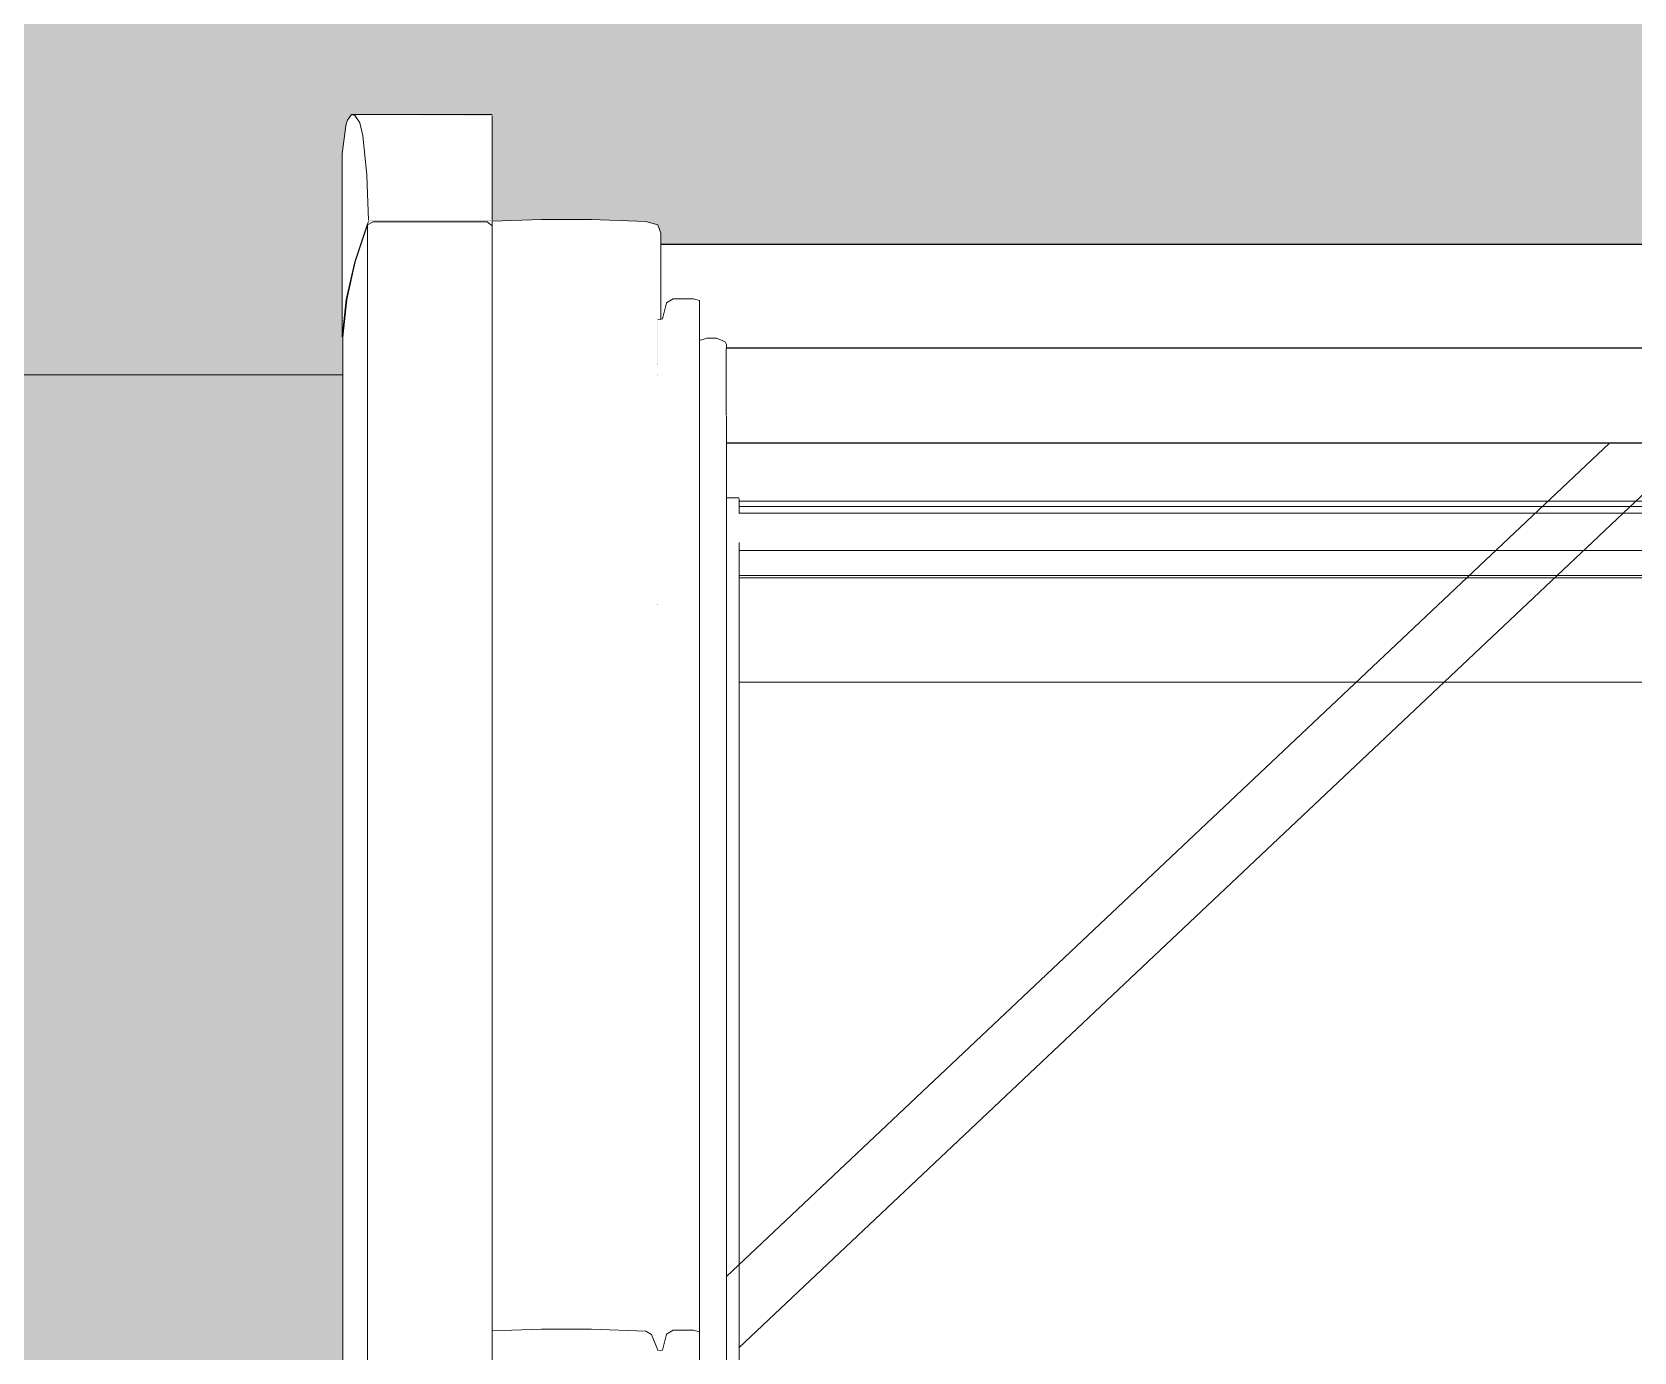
# Model space of a CAD drawing. Header units: metres. Extents: x -4 to 206, y -18 to 45.
# Drawn here: x 49.414 to 49.932, y -2.443 to -2.016 of the extents above; entities that cross this region are included whole.
import ezdxf

# ---------------------------------------------------------------- set-up
doc = ezdxf.new("R2010")
doc.units = ezdxf.units.M
doc.header["$MEASUREMENT"] = 0
doc.linetypes.add('Untersicht', pattern=[0.001, 0.0005, -0.0005])
doc.linetypes.add('Wipeout_Contour', pattern=[1, 0, -1])
for name, color, linetype in [('3._DD PP STG2_4_325 Dachfenster', 7, 'Continuous'), ('3._DD PP STG2_4_330 Dachaufbau', 7, 'Continuous'), ('3._DD PP STG2_4_851 Marker Schnitt', 7, 'Continuous')]:
    doc.layers.add(name, color=color, linetype=linetype)

msp = doc.modelspace()

# ---------------------------------------------------------------- linework, layer by layer
at = {"layer": '3._DD PP STG2_4_325 Dachfenster', "color": 7, "linetype": 'Continuous', "lineweight": 13, "ltscale": 1000, "true_color": 0xf4f4f4, "flags": 128}
for points in [[(50.2373, -2.24616), (49.6427, -2.24616)], [(49.6427, -2.2905), (50.2373, -2.2905)]]:
    msp.add_lwpolyline(points, dxfattribs=at)

# ---------------------------------------------------------------- wipeouts: each hides what was drawn before it
at = {"color": 254, "linetype": 'Wipeout_Contour', "lineweight": 0, "ltscale": 201.659994}
msp.add_wipeout([(51.19688, -2.12353), (49.53688, -2.12353), (49.53688, -2.14828), (51.19688, -2.14828)], dxfattribs=at).dxf.layer = '3._DD PP STG2_4_330 Dachaufbau'

# ---------------------------------------------------------------- next in the draw order: hatches: boundary and pattern name
at = {"layer": '3._DD PP STG2_4_330 Dachaufbau', "linetype": 'Continuous', "lineweight": 0, "true_color": 0x000000}
h = msp.add_hatch(color=18, dxfattribs=at)
h.paths.add_polyline_path([(52.21751, -4.33875), (52.2306, -1.28352), (45.62089, -1.28352), (45.62089, -1.29871), (48.77503, -1.29871), (48.77503, -4.33875)])
h.paths.add_polyline_path([(49.53688, -3.72888), (49.53688, -2.12353), (51.19688, -2.12353), (51.19688, -3.72888)], flags=0)

# ---------------------------------------------------------------- next in the draw order: linework, layer by layer
at = {"layer": '3._DD PP STG2_4_330 Dachaufbau', "color": 7, "linetype": 'Continuous', "lineweight": 18, "ltscale": 1000, "flags": 128}
msp.add_lwpolyline([(51.19688, -2.12353), (49.53688, -2.12353)], dxfattribs=at)
at = {"layer": '3._DD PP STG2_4_851 Marker Schnitt', "color": 7, "linetype": 'Untersicht', "lineweight": 13, "ltscale": 1000}
msp.add_line((39.18451, -2.12704), (53.15, -2.12704), dxfattribs=at)

# ---------------------------------------------------------------- next in the draw order: wipeouts: each hides what was drawn before it
at = {"color": 254, "linetype": 'Wipeout_Contour', "lineweight": 0, "ltscale": 247.690639}
msp.add_wipeout([(49.5143, -2.05543), (49.5143, -2.11484), (49.5156, -2.10259), (49.5156, -2.04576), (49.51507, -2.04893)], dxfattribs=at).dxf.layer = '3._DD PP STG2_4_325 Dachfenster'
at = {"color": 254, "linetype": 'Wipeout_Contour', "lineweight": 0, "ltscale": 150.182337}
msp.add_wipeout([(49.6385, -2.11846), (50.2415, -2.11846), (49.6385, -2.11825)], dxfattribs=at).dxf.layer = '3._DD PP STG2_4_325 Dachfenster'
at = {"color": 254, "linetype": 'Wipeout_Contour', "lineweight": 0, "ltscale": 199.952349}
msp.add_wipeout([(49.6385, -2.13338), (50.2415, -2.13338), (50.2415, -2.12907), (49.6385, -2.12907)], dxfattribs=at).dxf.layer = '3._DD PP STG2_4_325 Dachfenster'
at = {"color": 254, "linetype": 'Wipeout_Contour', "lineweight": 0, "ltscale": 199.954138}
msp.add_wipeout([(49.6386, -2.14116), (49.6386, -2.14222), (50.2414, -2.14222), (50.2414, -2.14116)], dxfattribs=at).dxf.layer = '3._DD PP STG2_4_325 Dachfenster'
at = {"color": 254, "linetype": 'Wipeout_Contour', "lineweight": 0, "ltscale": 198.55144}
msp.add_wipeout([(49.5628, -2.43632), (49.5628, -2.62022), (49.5787, -2.62022), (49.5787, -2.43581)], dxfattribs=at).dxf.layer = '3._DD PP STG2_4_325 Dachfenster'
at = {"color": 254, "linetype": 'Wipeout_Contour', "lineweight": 0, "ltscale": 198.738765}
msp.add_wipeout([(49.6171, -2.62022), (49.6179, -2.62022), (49.6179, -2.44253), (49.6171, -2.44281)], dxfattribs=at).dxf.layer = '3._DD PP STG2_4_325 Dachfenster'
at = {"color": 254, "linetype": 'Wipeout_Contour', "lineweight": 0, "ltscale": 201.669738}
msp.add_wipeout([(51.19688, -2.18363), (49.53688, -2.18363), (49.53688, -2.20131), (51.19688, -2.20131)], dxfattribs=at).dxf.layer = '3._DD PP STG2_4_330 Dachaufbau'

# ---------------------------------------------------------------- next in the draw order: linework, layer by layer
at = {"layer": '3._DD PP STG2_4_330 Dachaufbau', "color": 7, "linetype": 'Continuous', "lineweight": 18, "ltscale": 1000, "flags": 128}
msp.add_lwpolyline([(49.53688, -2.20131), (51.19688, -2.20131)], dxfattribs=at)

# ---------------------------------------------------------------- next in the draw order: wipeouts: each hides what was drawn before it
at = {"color": 254, "linetype": 'Wipeout_Contour', "lineweight": 0, "ltscale": 297.549041}
msp.add_wipeout([(49.5156, -2.10259), (49.5183, -2.09042), (49.5183, -2.04309), (49.5173, -2.04279), (49.51599, -2.04464), (49.5156, -2.04576)], dxfattribs=at).dxf.layer = '3._DD PP STG2_4_325 Dachfenster'
at = {"color": 254, "linetype": 'Wipeout_Contour', "lineweight": 0, "ltscale": 199.951083}
msp.add_wipeout([(49.6385, -2.11846), (49.6385, -2.12907), (50.2415, -2.12907), (50.2415, -2.11846)], dxfattribs=at).dxf.layer = '3._DD PP STG2_4_325 Dachfenster'
at = {"color": 254, "linetype": 'Wipeout_Contour', "lineweight": 0, "ltscale": 199.953147}
msp.add_wipeout([(49.6385, -2.1384), (50.2415, -2.1384), (50.2415, -2.13338), (49.6385, -2.13338)], dxfattribs=at).dxf.layer = '3._DD PP STG2_4_325 Dachfenster'
at = {"color": 254, "linetype": 'Wipeout_Contour', "lineweight": 0, "ltscale": 199.954283}
msp.add_wipeout([(49.6386, -2.14222), (49.6386, -2.14286), (50.2414, -2.14286), (50.2414, -2.14222)], dxfattribs=at).dxf.layer = '3._DD PP STG2_4_325 Dachfenster'
at = {"color": 254, "linetype": 'Wipeout_Contour', "lineweight": 0, "ltscale": 198.735558}
msp.add_wipeout([(49.6163, -2.62022), (49.6171, -2.62022), (49.6171, -2.44281), (49.6163, -2.4426)], dxfattribs=at).dxf.layer = '3._DD PP STG2_4_325 Dachfenster'
at = {"color": 254, "linetype": 'Wipeout_Contour', "lineweight": 0, "ltscale": 201.66516}
msp.add_wipeout([(51.19688, -2.14828), (49.53688, -2.14828), (49.53688, -2.18363), (51.19688, -2.18363)], dxfattribs=at).dxf.layer = '3._DD PP STG2_4_330 Dachaufbau'

# ---------------------------------------------------------------- next in the draw order: linework, layer by layer
at = {"layer": '3._DD PP STG2_4_330 Dachaufbau', "color": 7, "linetype": 'Continuous', "lineweight": 18, "ltscale": 1000, "flags": 128}
msp.add_lwpolyline([(49.53688, -2.12353), (49.53688, -3.72888)], dxfattribs=at)

# ---------------------------------------------------------------- next in the draw order: wipeouts: each hides what was drawn before it
at = {"color": 254, "linetype": 'Wipeout_Contour', "lineweight": 0, "ltscale": 199.954398}
msp.add_wipeout([(49.6386, -2.14286), (49.6386, -2.14356), (50.2414, -2.14356), (50.2414, -2.14286)], dxfattribs=at).dxf.layer = '3._DD PP STG2_4_325 Dachfenster'
at = {"color": 254, "linetype": 'Wipeout_Contour', "lineweight": 0, "ltscale": 150.186674}
msp.add_wipeout([(49.6386, -2.14908), (50.2414, -2.14908), (49.6386, -2.14901)], dxfattribs=at).dxf.layer = '3._DD PP STG2_4_325 Dachfenster'
at = {"color": 254, "linetype": 'Wipeout_Contour', "lineweight": 0, "ltscale": 198.73083}
msp.add_wipeout([(49.6143, -2.62022), (49.6163, -2.62022), (49.6163, -2.4426), (49.6143, -2.43744)], dxfattribs=at).dxf.layer = '3._DD PP STG2_4_325 Dachfenster'

# ---------------------------------------------------------------- next in the draw order: wipeouts: each hides what was drawn before it
at = {"color": 254, "linetype": 'Wipeout_Contour', "lineweight": 0, "ltscale": 199.954931}
msp.add_wipeout([(49.6386, -2.14901), (50.2414, -2.14901), (50.2414, -2.14356), (49.6386, -2.14356)], dxfattribs=at).dxf.layer = '3._DD PP STG2_4_325 Dachfenster'
at = {"color": 254, "linetype": 'Wipeout_Contour', "lineweight": 0, "ltscale": 198.722002}
msp.add_wipeout([(49.6125, -2.62022), (49.6143, -2.62022), (49.6143, -2.43744), (49.6125, -2.43638)], dxfattribs=at).dxf.layer = '3._DD PP STG2_4_325 Dachfenster'
at = {"color": 254, "linetype": 'Wipeout_Contour', "lineweight": 0, "ltscale": 198.74378}
msp.add_wipeout([(49.6179, -2.62022), (49.6192, -2.62022), (49.6192, -2.43737), (49.6179, -2.44253)], dxfattribs=at).dxf.layer = '3._DD PP STG2_4_325 Dachfenster'

# ---------------------------------------------------------------- next in the draw order: wipeouts: each hides what was drawn before it
at = {"color": 254, "linetype": 'Wipeout_Contour', "lineweight": 0, "ltscale": 299.927291}
msp.add_wipeout([(49.6385, -2.13925), (49.6385, -2.1401), (49.6386, -2.14116), (50.2414, -2.14116), (50.2414, -2.14037), (50.2415, -2.13925)], dxfattribs=at).dxf.layer = '3._DD PP STG2_4_325 Dachfenster'
at = {"color": 254, "linetype": 'Wipeout_Contour', "lineweight": 0, "ltscale": 198.68308}
msp.add_wipeout([(49.5949, -2.62022), (49.6125, -2.62022), (49.6125, -2.43638), (49.5949, -2.43581)], dxfattribs=at).dxf.layer = '3._DD PP STG2_4_325 Dachfenster'
at = {"color": 254, "linetype": 'Wipeout_Contour', "lineweight": 0, "ltscale": 198.749389}
msp.add_wipeout([(49.6192, -2.62022), (49.6213, -2.62022), (49.6213, -2.43609), (49.6192, -2.43737)], dxfattribs=at).dxf.layer = '3._DD PP STG2_4_325 Dachfenster'

# ---------------------------------------------------------------- next in the draw order: wipeouts: each hides what was drawn before it
at = {"color": 254, "linetype": 'Wipeout_Contour', "lineweight": 0, "ltscale": 198.690139}
msp.add_wipeout([(49.6171, -2.10913), (49.6171, -2.44281), (49.6179, -2.44253), (49.6179, -2.10884)], dxfattribs=at).dxf.layer = '3._DD PP STG2_4_325 Dachfenster'
at = {"color": 254, "linetype": 'Wipeout_Contour', "lineweight": 0, "ltscale": 199.953646}
msp.add_wipeout([(49.6385, -2.13925), (50.2415, -2.13925), (50.2415, -2.1384), (49.6385, -2.1384)], dxfattribs=at).dxf.layer = '3._DD PP STG2_4_325 Dachfenster'
at = {"color": 254, "linetype": 'Wipeout_Contour', "lineweight": 0, "ltscale": 198.615415}
msp.add_wipeout([(49.5787, -2.43581), (49.5787, -2.62022), (49.5949, -2.62022), (49.5949, -2.43581)], dxfattribs=at).dxf.layer = '3._DD PP STG2_4_325 Dachfenster'
at = {"color": 254, "linetype": 'Wipeout_Contour', "lineweight": 0, "ltscale": 198.766429}
msp.add_wipeout([(49.6279, -2.43609), (49.6213, -2.43609), (49.6213, -2.62022), (49.6279, -2.62022)], dxfattribs=at).dxf.layer = '3._DD PP STG2_4_325 Dachfenster'

# ---------------------------------------------------------------- next in the draw order: wipeouts: each hides what was drawn before it
at = {"color": 254, "linetype": 'Wipeout_Contour', "lineweight": 0, "ltscale": 198.502133}
msp.add_wipeout([(49.5628, -2.43632), (49.5787, -2.43581), (49.5787, -2.10209), (49.5628, -2.10261)], dxfattribs=at).dxf.layer = '3._DD PP STG2_4_325 Dachfenster'
at = {"color": 254, "linetype": 'Wipeout_Contour', "lineweight": 0, "ltscale": 198.562221}
msp.add_wipeout([(49.6163, -2.4426), (49.6171, -2.44281), (49.6171, -2.10913), (49.6164, -2.10894)], dxfattribs=at).dxf.layer = '3._DD PP STG2_4_325 Dachfenster'
at = {"color": 254, "linetype": 'Wipeout_Contour', "lineweight": 0, "ltscale": 198.783536}
msp.add_wipeout([(49.6279, -2.62022), (49.6298, -2.62022), (49.6298, -2.43659), (49.6279, -2.43609)], dxfattribs=at).dxf.layer = '3._DD PP STG2_4_325 Dachfenster'

# ---------------------------------------------------------------- next in the draw order: wipeouts: each hides what was drawn before it
at = {"color": 254, "linetype": 'Wipeout_Contour', "lineweight": 0, "ltscale": 198.734058}
msp.add_wipeout([(49.6279, -2.10241), (49.6279, -2.43609), (49.6298, -2.43659), (49.6298, -2.10291)], dxfattribs=at).dxf.layer = '3._DD PP STG2_4_325 Dachfenster'
at = {"color": 254, "linetype": 'Wipeout_Contour', "lineweight": 0, "ltscale": 198.680592}
msp.add_wipeout([(49.6163, -2.10888), (49.6143, -2.10372), (49.6143, -2.43744), (49.6163, -2.4426)], dxfattribs=at).dxf.layer = '3._DD PP STG2_4_325 Dachfenster'

# ---------------------------------------------------------------- next in the draw order: wipeouts: each hides what was drawn before it
at = {"color": 254, "linetype": 'Wipeout_Contour', "lineweight": 0, "ltscale": 198.672657}
msp.add_wipeout([(49.6125, -2.10266), (49.6125, -2.43638), (49.6143, -2.43744), (49.6143, -2.10372)], dxfattribs=at).dxf.layer = '3._DD PP STG2_4_325 Dachfenster'
at = {"color": 254, "linetype": 'Wipeout_Contour', "lineweight": 0, "ltscale": 198.693581}
msp.add_wipeout([(49.6179, -2.10884), (49.6179, -2.44253), (49.6192, -2.43737), (49.6192, -2.10368)], dxfattribs=at).dxf.layer = '3._DD PP STG2_4_325 Dachfenster'

# ---------------------------------------------------------------- next in the draw order: linework, layer by layer
at = {"layer": '3._DD PP STG2_4_325 Dachfenster', "color": 7, "linetype": 'Continuous', "lineweight": 13, "ltscale": 1000, "flags": 128}
for points in [[(49.6171, -2.44281), (49.6163, -2.4426)], [(49.6179, -2.44253), (49.6171, -2.44281)]]:
    msp.add_lwpolyline(points, dxfattribs=at)

# ---------------------------------------------------------------- next in the draw order: wipeouts: each hides what was drawn before it
at = {"color": 254, "linetype": 'Wipeout_Contour', "lineweight": 0, "ltscale": 198.633794}
msp.add_wipeout([(49.5949, -2.10209), (49.5949, -2.43581), (49.6125, -2.43638), (49.6125, -2.10266)], dxfattribs=at).dxf.layer = '3._DD PP STG2_4_325 Dachfenster'
at = {"color": 254, "linetype": 'Wipeout_Contour', "lineweight": 0, "ltscale": 198.700002}
msp.add_wipeout([(49.6192, -2.10368), (49.6192, -2.43737), (49.6213, -2.43609), (49.6213, -2.10241)], dxfattribs=at).dxf.layer = '3._DD PP STG2_4_325 Dachfenster'

# ---------------------------------------------------------------- next in the draw order: linework, layer by layer
at = {"layer": '3._DD PP STG2_4_325 Dachfenster', "color": 7, "linetype": 'Continuous', "lineweight": 13, "ltscale": 1000, "flags": 128}
for points in [[(49.6143, -2.43744), (49.6125, -2.43638)], [(49.6163, -2.4426), (49.6143, -2.43744)]]:
    msp.add_lwpolyline(points, dxfattribs=at)

# ---------------------------------------------------------------- next in the draw order: wipeouts: each hides what was drawn before it
at = {"color": 254, "linetype": 'Wipeout_Contour', "lineweight": 0, "ltscale": 198.311995}
msp.add_wipeout([(49.6143, -2.10372), (49.6163, -2.10881), (49.6173, -2.08116), (49.6163, -2.0784)], dxfattribs=at).dxf.layer = '3._DD PP STG2_4_325 Dachfenster'
at = {"color": 254, "linetype": 'Wipeout_Contour', "lineweight": 0, "ltscale": 198.566248}
msp.add_wipeout([(49.5787, -2.43581), (49.5949, -2.43581), (49.5949, -2.10209), (49.5787, -2.10209)], dxfattribs=at).dxf.layer = '3._DD PP STG2_4_325 Dachfenster'
at = {"color": 254, "linetype": 'Wipeout_Contour', "lineweight": 0, "ltscale": 198.717398}
msp.add_wipeout([(49.6279, -2.10241), (49.6213, -2.10241), (49.6213, -2.43609), (49.6279, -2.43609)], dxfattribs=at).dxf.layer = '3._DD PP STG2_4_325 Dachfenster'

# ---------------------------------------------------------------- next in the draw order: linework, layer by layer
at = {"layer": '3._DD PP STG2_4_325 Dachfenster', "color": 7, "linetype": 'Continuous', "lineweight": 13, "ltscale": 1000, "flags": 128}
for points in [[(49.6192, -2.43737), (49.6179, -2.44253)], [(49.6213, -2.43609), (49.6192, -2.43737)]]:
    msp.add_lwpolyline(points, dxfattribs=at)

# ---------------------------------------------------------------- next in the draw order: wipeouts: each hides what was drawn before it
at = {"color": 254, "linetype": 'Wipeout_Contour', "lineweight": 0, "ltscale": 198.468816}
msp.add_wipeout([(49.5628, -2.07729), (49.5628, -2.10261), (49.5787, -2.10209), (49.5787, -2.07678)], dxfattribs=at).dxf.layer = '3._DD PP STG2_4_325 Dachfenster'
at = {"color": 254, "linetype": 'Wipeout_Contour', "lineweight": 0, "ltscale": 198.600497}
msp.add_wipeout([(49.6125, -2.07734), (49.5949, -2.07678), (49.5949, -2.10209), (49.6125, -2.10266)], dxfattribs=at).dxf.layer = '3._DD PP STG2_4_325 Dachfenster'

# ---------------------------------------------------------------- next in the draw order: wipeouts: each hides what was drawn before it
at = {"color": 254, "linetype": 'Wipeout_Contour', "lineweight": 0, "ltscale": 596.881619}
msp.add_wipeout([(49.5143, -2.11484), (49.5158, -2.10259), (49.5185, -2.09042), (49.5225, -2.07847), (49.5243, -2.07751), (49.5611, -2.07751), (49.5628, -2.07877), (49.5628, -2.07737), (49.52272, -2.07737), (49.5223, -2.07847), (49.5183, -2.09042), (49.5156, -2.10259)], dxfattribs=at).dxf.layer = '3._DD PP STG2_4_325 Dachfenster'
at = {"color": 254, "linetype": 'Wipeout_Contour', "lineweight": 0, "ltscale": 198.533323}
msp.add_wipeout([(49.5787, -2.10209), (49.5949, -2.10209), (49.5949, -2.07678), (49.5787, -2.07678)], dxfattribs=at).dxf.layer = '3._DD PP STG2_4_325 Dachfenster'
at = {"color": 254, "linetype": 'Wipeout_Contour', "lineweight": 0, "ltscale": 149.45991}
msp.add_wipeout([(49.6125, -2.07734), (49.6125, -2.10266), (49.6163, -2.0784)], dxfattribs=at).dxf.layer = '3._DD PP STG2_4_325 Dachfenster'

# ---------------------------------------------------------------- next in the draw order: wipeouts: each hides what was drawn before it
at = {"color": 254, "linetype": 'Wipeout_Contour', "lineweight": 0, "ltscale": 396.332767}
msp.add_wipeout([(49.5183, -2.04309), (49.5183, -2.09042), (49.5223, -2.07847), (49.5223, -2.06543), (49.52218, -2.06223), (49.52097, -2.04971), (49.52, -2.04549), (49.5186, -2.04315)], dxfattribs=at).dxf.layer = '3._DD PP STG2_4_325 Dachfenster'
at = {"color": 254, "linetype": 'Wipeout_Contour', "lineweight": 0, "ltscale": 149.027924}
msp.add_wipeout([(49.6163, -2.0784), (49.6125, -2.10266), (49.6143, -2.10372)], dxfattribs=at).dxf.layer = '3._DD PP STG2_4_325 Dachfenster'
at = {"color": 254, "linetype": 'Wipeout_Contour', "lineweight": 0, "ltscale": 247.576255}
msp.add_wipeout([(49.5145, -2.11484), (49.5145, -2.68514), (49.5156, -2.67478), (49.5158, -2.67388), (49.5158, -2.10259)], dxfattribs=at).dxf.layer = '3._DD PP STG2_4_325 Dachfenster'

# ---------------------------------------------------------------- next in the draw order: wipeouts: each hides what was drawn before it
at = {"color": 254, "linetype": 'Wipeout_Contour', "lineweight": 0, "ltscale": 149.222706}
msp.add_wipeout([(49.5173, -2.04279), (49.5183, -2.04309), (49.5628, -2.04315)], dxfattribs=at).dxf.layer = '3._DD PP STG2_4_325 Dachfenster'
at = {"color": 254, "linetype": 'Wipeout_Contour', "lineweight": 0, "ltscale": 198.32056}
msp.add_wipeout([(49.52097, -2.04971), (49.52218, -2.06223), (49.5628, -2.06223), (49.5628, -2.04971)], dxfattribs=at).dxf.layer = '3._DD PP STG2_4_325 Dachfenster'
at = {"color": 254, "linetype": 'Wipeout_Contour', "lineweight": 0, "ltscale": 148.71193}
msp.add_wipeout([(49.6173, -2.08116), (49.6163, -2.10881), (49.6171, -2.10913)], dxfattribs=at).dxf.layer = '3._DD PP STG2_4_325 Dachfenster'
at = {"color": 254, "linetype": 'Wipeout_Contour', "lineweight": 0, "ltscale": 247.504108}
msp.add_wipeout([(49.5158, -2.10259), (49.5158, -2.67388), (49.5183, -2.66261), (49.5185, -2.66201), (49.5185, -2.09042)], dxfattribs=at).dxf.layer = '3._DD PP STG2_4_325 Dachfenster'

# ---------------------------------------------------------------- next in the draw order: linework, layer by layer
at = {"layer": '3._DD PP STG2_4_325 Dachfenster', "color": 7, "linetype": 'Continuous', "lineweight": 13, "ltscale": 1000, "flags": 128}
for points in [[(49.5143, -2.05543), (49.5143, -2.11484)], [(49.6173, -2.08116), (49.6163, -2.0784)], [(49.5145, -2.11484), (49.5145, -2.68514)]]:
    msp.add_lwpolyline(points, dxfattribs=at)

# ---------------------------------------------------------------- next in the draw order: wipeouts: each hides what was drawn before it
at = {"color": 254, "linetype": 'Wipeout_Contour', "lineweight": 0, "ltscale": 198.311172}
msp.add_wipeout([(49.5186, -2.04315), (49.52, -2.04549), (49.5628, -2.04549), (49.5628, -2.04315)], dxfattribs=at).dxf.layer = '3._DD PP STG2_4_325 Dachfenster'
at = {"color": 254, "linetype": 'Wipeout_Contour', "lineweight": 0, "ltscale": 248.389138}
msp.add_wipeout([(49.52218, -2.06223), (49.5223, -2.06543), (49.52281, -2.07694), (49.5628, -2.07694), (49.5628, -2.06223)], dxfattribs=at).dxf.layer = '3._DD PP STG2_4_325 Dachfenster'
at = {"color": 254, "linetype": 'Wipeout_Contour', "lineweight": 0, "ltscale": 199.94555}
msp.add_wipeout([(50.2627, -2.0848), (49.6173, -2.0848), (49.6173, -2.09675), (50.2627, -2.09675)], dxfattribs=at).dxf.layer = '3._DD PP STG2_4_325 Dachfenster'

# ---------------------------------------------------------------- next in the draw order: linework, layer by layer
at = {"layer": '3._DD PP STG2_4_325 Dachfenster', "color": 7, "linetype": 'Continuous', "lineweight": 13, "ltscale": 1000, "flags": 128}
msp.add_lwpolyline([(49.5173, -2.04279), (49.5628, -2.04279)], dxfattribs=at)

# ---------------------------------------------------------------- next in the draw order: wipeouts: each hides what was drawn before it
at = {"color": 254, "linetype": 'Wipeout_Contour', "lineweight": 0, "ltscale": 198.323408}
msp.add_wipeout([(49.5628, -2.04549), (49.52, -2.04549), (49.52097, -2.04971), (49.5628, -2.04971)], dxfattribs=at).dxf.layer = '3._DD PP STG2_4_325 Dachfenster'
at = {"color": 254, "linetype": 'Wipeout_Contour', "lineweight": 0, "ltscale": 149.221309}
msp.add_wipeout([(49.5223, -2.06543), (49.5223, -2.07847), (49.52272, -2.07737)], dxfattribs=at).dxf.layer = '3._DD PP STG2_4_325 Dachfenster'
at = {"color": 254, "linetype": 'Wipeout_Contour', "lineweight": 0, "ltscale": 198.48714}
msp.add_wipeout([(49.5611, -2.07751), (49.5611, -2.6494), (49.5628, -2.6494), (49.5628, -2.07877)], dxfattribs=at).dxf.layer = '3._DD PP STG2_4_325 Dachfenster'
at = {"color": 254, "linetype": 'Wipeout_Contour', "lineweight": 0, "ltscale": 150.156606}
msp.add_wipeout([(49.6173, -2.0848), (50.2627, -2.0848), (49.6173, -2.08473)], dxfattribs=at).dxf.layer = '3._DD PP STG2_4_325 Dachfenster'
at = {"color": 254, "linetype": 'Wipeout_Contour', "lineweight": 0, "ltscale": 799.794546}
msp.add_wipeout([(50.2627, -2.09675), (49.6173, -2.09675), (49.6173, -2.10906), (49.6179, -2.10884), (49.6192, -2.10368), (49.6213, -2.10241), (49.6279, -2.10241), (49.6298, -2.10291), (49.6298, -2.11132), (50.2502, -2.11132), (50.2502, -2.10291), (50.2521, -2.10241), (50.2587, -2.10241), (50.2608, -2.10368), (50.2621, -2.10884), (50.2627, -2.10906)], dxfattribs=at).dxf.layer = '3._DD PP STG2_4_325 Dachfenster'

# ---------------------------------------------------------------- next in the draw order: linework, layer by layer
at = {"layer": '3._DD PP STG2_4_325 Dachfenster', "color": 7, "linetype": 'Continuous', "lineweight": 13, "ltscale": 1000, "flags": 128}
for points in [[(49.6173, -2.10906), (49.6173, -2.08116)], [(49.6173, -2.08473), (50.2627, -2.08473)], [(49.6192, -2.10368), (49.6213, -2.10241)], [(49.6213, -2.10241), (49.6279, -2.10241), (49.6298, -2.10291)], [(49.6179, -2.10884), (49.6192, -2.10368)], [(49.6164, -2.10894), (49.6171, -2.10913)], [(49.6171, -2.10913), (49.6179, -2.10884)]]:
    msp.add_lwpolyline(points, dxfattribs=at)

# ---------------------------------------------------------------- next in the draw order: wipeouts: each hides what was drawn before it
at = {"color": 254, "linetype": 'Wipeout_Contour', "lineweight": 0, "ltscale": 247.49438}
msp.add_wipeout([(49.5185, -2.09042), (49.5185, -2.66201), (49.5223, -2.65066), (49.5225, -2.65014), (49.5225, -2.07847)], dxfattribs=at).dxf.layer = '3._DD PP STG2_4_325 Dachfenster'
at = {"color": 254, "linetype": 'Wipeout_Contour', "lineweight": 0, "ltscale": 699.869397}
msp.add_wipeout([(50.2502, -2.11132), (49.6298, -2.11132), (49.6298, -2.11589), (49.6322, -2.11507), (49.6353, -2.11514), (49.6381, -2.11627), (49.6386, -2.11712), (49.6386, -2.11825), (50.2414, -2.11825), (50.2414, -2.11712), (50.2419, -2.11627), (50.2447, -2.11514), (50.2478, -2.11507), (50.2502, -2.11589)], dxfattribs=at).dxf.layer = '3._DD PP STG2_4_325 Dachfenster'

# ---------------------------------------------------------------- next in the draw order: wipeouts: each hides what was drawn before it
at = {"color": 254, "linetype": 'Wipeout_Contour', "lineweight": 0, "ltscale": 198.410126}
msp.add_wipeout([(49.5243, -2.07751), (49.5243, -2.6494), (49.5611, -2.6494), (49.5611, -2.07751)], dxfattribs=at).dxf.layer = '3._DD PP STG2_4_325 Dachfenster'
at = {"color": 254, "linetype": 'Wipeout_Contour', "lineweight": 0, "ltscale": 198.762897}
msp.add_wipeout([(49.6322, -2.11507), (49.6298, -2.11589), (49.6298, -2.62022), (49.6322, -2.62022)], dxfattribs=at).dxf.layer = '3._DD PP STG2_4_325 Dachfenster'

# ---------------------------------------------------------------- next in the draw order: linework, layer by layer
at = {"layer": '3._DD PP STG2_4_325 Dachfenster', "color": 7, "linetype": 'Continuous', "lineweight": 13, "ltscale": 1000, "flags": 128}
for points in [[(49.5628, -2.07694), (49.5628, -2.06223), (49.5628, -2.04971), (49.5628, -2.04549), (49.5628, -2.04315)], [(49.5611, -2.07751), (49.5628, -2.07877)], [(49.6163, -2.0784), (49.6125, -2.07734), (49.5949, -2.07678), (49.5787, -2.07678), (49.5628, -2.07729)], [(49.5628, -2.07877), (49.5628, -2.07737)], [(49.5628, -2.07877), (49.5628, -2.6494)], [(49.6125, -2.43638), (49.5949, -2.43581), (49.5787, -2.43581), (49.5628, -2.43632)]]:
    msp.add_lwpolyline(points, dxfattribs=at)

# ---------------------------------------------------------------- next in the draw order: wipeouts: each hides what was drawn before it
at = {"color": 254, "linetype": 'Wipeout_Contour', "lineweight": 0, "ltscale": 248.316088}
msp.add_wipeout([(49.5225, -2.07847), (49.5225, -2.65014), (49.52275, -2.64948), (49.5243, -2.6494), (49.5243, -2.07751)], dxfattribs=at).dxf.layer = '3._DD PP STG2_4_325 Dachfenster'
at = {"color": 254, "linetype": 'Wipeout_Contour', "lineweight": 0, "ltscale": 198.773878}
msp.add_wipeout([(49.6322, -2.11507), (49.6322, -2.62022), (49.6353, -2.62022), (49.6353, -2.11514)], dxfattribs=at).dxf.layer = '3._DD PP STG2_4_325 Dachfenster'

# ---------------------------------------------------------------- next in the draw order: linework, layer by layer
at = {"layer": '3._DD PP STG2_4_325 Dachfenster', "color": 7, "linetype": 'Continuous', "lineweight": 13, "ltscale": 1000, "flags": 128}
for points in [[(49.5143, -2.05543), (49.51507, -2.04893), (49.5156, -2.04576), (49.51599, -2.04464), (49.5173, -2.04279), (49.5183, -2.04309), (49.52, -2.04549), (49.52097, -2.04971), (49.52218, -2.06223), (49.5223, -2.06543), (49.52281, -2.07694)], [(49.52272, -2.07737), (49.5223, -2.07847), (49.5183, -2.09042), (49.5156, -2.10259), (49.5143, -2.11484)], [(49.5225, -2.07847), (49.5243, -2.07751)], [(49.5243, -2.07751), (49.5611, -2.07751)], [(49.5145, -2.11484), (49.5158, -2.10259), (49.5185, -2.09042), (49.5225, -2.07847)], [(49.5225, -2.07847), (49.5225, -2.65014)], [(49.6298, -2.10291), (49.6298, -2.43659), (49.6298, -2.62022)], [(49.6322, -2.11507), (49.6298, -2.11589)], [(49.6298, -2.43659), (49.6279, -2.43609), (49.6213, -2.43609)]]:
    msp.add_lwpolyline(points, dxfattribs=at)

# ---------------------------------------------------------------- next in the draw order: wipeouts: each hides what was drawn before it
at = {"color": 254, "linetype": 'Wipeout_Contour', "lineweight": 0, "ltscale": 198.785792}
msp.add_wipeout([(49.6353, -2.11514), (49.6353, -2.62022), (49.6381, -2.62022), (49.6381, -2.11627)], dxfattribs=at).dxf.layer = '3._DD PP STG2_4_325 Dachfenster'

# ---------------------------------------------------------------- next in the draw order: linework, layer by layer
at = {"layer": '3._DD PP STG2_4_325 Dachfenster', "color": 7, "linetype": 'Continuous', "lineweight": 13, "ltscale": 1000, "flags": 128}
msp.add_lwpolyline([(49.6353, -2.11514), (49.6322, -2.11507)], dxfattribs=at)

# ---------------------------------------------------------------- next in the draw order: wipeouts: each hides what was drawn before it
at = {"color": 254, "linetype": 'Wipeout_Contour', "lineweight": 0, "ltscale": 297.325616}
msp.add_wipeout([(49.6381, -2.62022), (49.6386, -2.62022), (49.6386, -2.14037), (49.6385, -2.11825), (49.6386, -2.11712), (49.6381, -2.11627)], dxfattribs=at).dxf.layer = '3._DD PP STG2_4_325 Dachfenster'

# ---------------------------------------------------------------- next in the draw order: linework, layer by layer
at = {"layer": '3._DD PP STG2_4_325 Dachfenster', "color": 7, "linetype": 'Continuous', "lineweight": 13, "ltscale": 1000, "flags": 128}
for points in [[(49.6381, -2.11627), (49.6353, -2.11514)], [(49.6386, -2.11712), (49.6381, -2.11627)], [(49.6385, -2.11825), (50.2415, -2.11825)], [(49.6385, -2.11846), (49.6385, -2.12907), (49.6385, -2.13338), (49.6385, -2.1384), (49.6385, -2.13925), (49.6385, -2.1401)], [(49.6386, -2.11712), (49.6386, -2.11825)]]:
    msp.add_lwpolyline(points, dxfattribs=at)

# ---------------------------------------------------------------- next in the draw order: wipeouts: each hides what was drawn before it
at = {"color": 254, "linetype": 'Wipeout_Contour', "lineweight": 0, "ltscale": 149.835666}
msp.add_wipeout([(49.6386, -2.14908), (49.6386, -2.41874), (49.92413, -2.14908)], dxfattribs=at).dxf.layer = '3._DD PP STG2_4_325 Dachfenster'

# ---------------------------------------------------------------- next in the draw order: wipeouts: each hides what was drawn before it
at = {"color": 254, "linetype": 'Wipeout_Contour', "lineweight": 0, "ltscale": 400.021625}
msp.add_wipeout([(49.6386, -2.44348), (49.82574, -2.62022), (50.05426, -2.62022), (50.2414, -2.44348), (50.2414, -2.41874), (49.95587, -2.14908), (49.92413, -2.14908), (49.6386, -2.41874)], dxfattribs=at).dxf.layer = '3._DD PP STG2_4_325 Dachfenster'

# ---------------------------------------------------------------- next in the draw order: linework, layer by layer
at = {"layer": '3._DD PP STG2_4_325 Dachfenster', "color": 7, "linetype": 'Continuous', "lineweight": 13, "ltscale": 1000, "flags": 128}
for points in [[(49.6386, -2.14037), (49.6386, -2.62022)], [(49.6386, -2.14901), (50.2414, -2.14901)], [(49.92413, -2.14908), (49.6386, -2.41874)], [(49.6386, -2.14908), (50.2414, -2.14908)], [(49.94, -2.16096), (49.92854, -2.17178), (49.91881, -2.18097), (49.64257, -2.44186)], [(49.6386, -2.16683), (49.6425, -2.16683)], [(49.6427, -2.16704), (49.6427, -2.17178)], [(49.6427, -2.16789), (50.2373, -2.16789)], [(49.6427, -2.16959), (50.2373, -2.16959)], [(49.64257, -2.17178), (50.23743, -2.17178)], [(49.6427, -2.18125), (49.6427, -2.62022)], [(49.6427, -2.1838), (50.2373, -2.1838)], [(49.6427, -2.19193), (50.2373, -2.19193)], [(49.6427, -2.19271), (50.2373, -2.19271)], [(49.6427, -2.22644), (50.2373, -2.22644)]]:
    msp.add_lwpolyline(points, dxfattribs=at)

doc.saveas('drawing.dxf')
